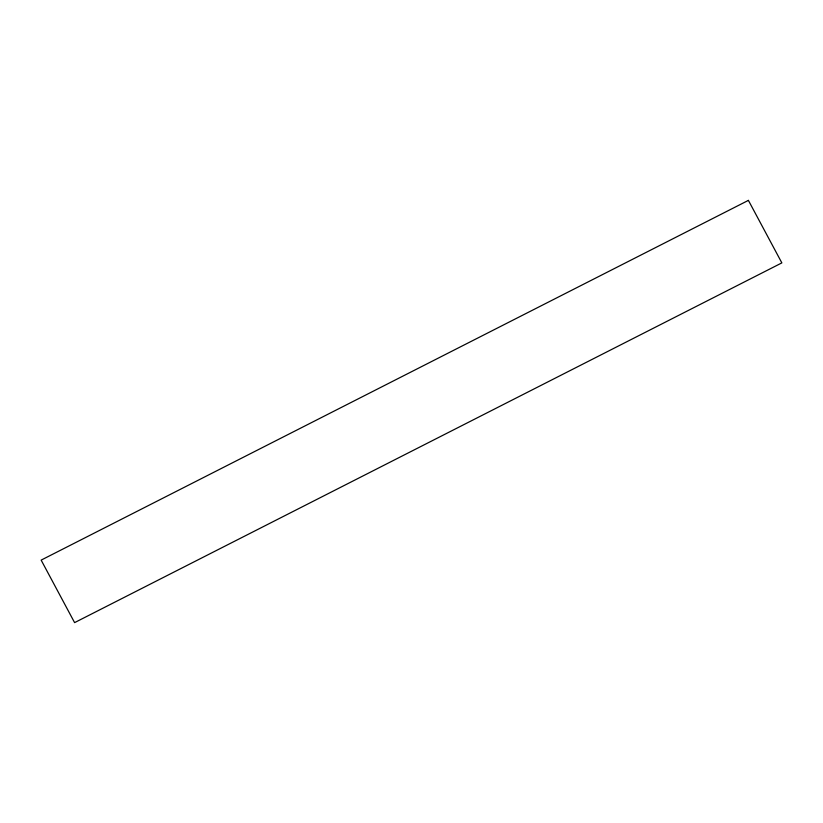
<?xml version="1.0" encoding="UTF-8"?>
<svg xmlns="http://www.w3.org/2000/svg" width="823" height="823" viewBox="0 0 823 823"><rect width="100%" height="100%" fill="white"/><g stroke="black" fill="none" stroke-linecap="round" stroke-linejoin="round"><path stroke-width="1.23" d="M748.405 200.38L41.15 560.113L74.595 622.62L781.85 262.887L748.405 200.38"/></g></svg>
